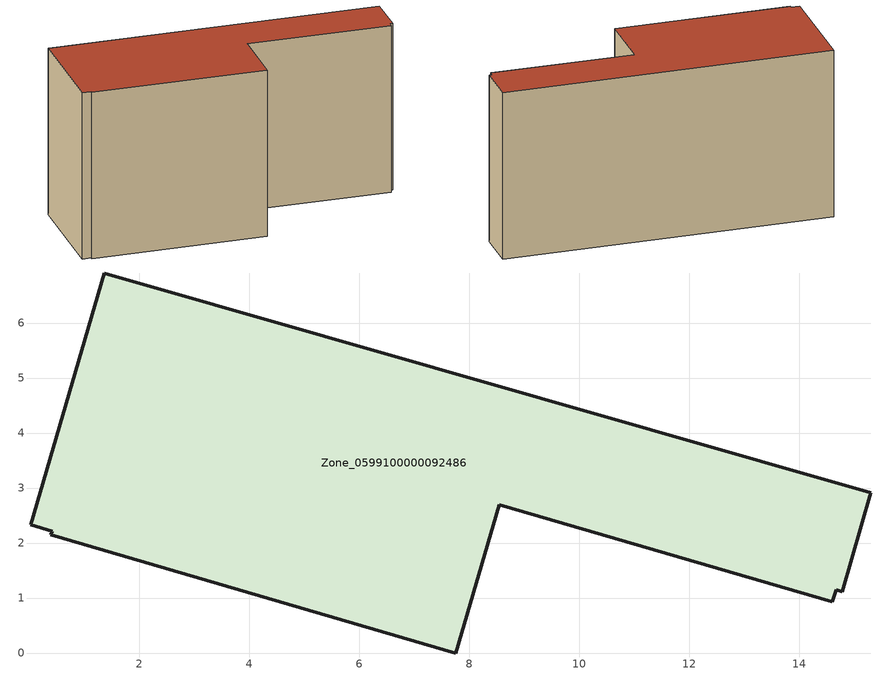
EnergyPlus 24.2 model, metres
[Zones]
Zone_0599100000092486
 floor ground (C_G): 14.67,1.15 14.6,0.94 8.54,2.7 7.75,0 0.39,2.15 0.41,2.21 0.02,2.33 1.36,6.91 15.3,2.91 14.78,1.12 z1.34
 wall outside (C_F): 15.3,2.91 1.36,6.91 0.02,2.33 0.41,2.21 0.39,2.15 7.75,0 8.54,2.7 14.6,0.94 14.67,1.15 14.78,1.12 15.3,2.91 z1.34:8.94
 roof outside (C_R): 14.6,0.94 14.67,1.15 14.78,1.12 15.3,2.91 1.36,6.91 0.02,2.33 0.41,2.21 0.39,2.15 7.75,0 8.54,2.7 z8.94
[BUILDING]
Pand.0599100000092486: North Axis=0; Terrain=City; Loads Convergence Tolerance Value=0.04; Temperature Convergence Tolerance Value=0.4; Solar Distribution=FullExterior; Maximum Number of Warmup Days=25; Minimum Number of Warmup Days=1
[Site:Location]
Rotterdam.The.Hague.AP_ZH_NLD Design_Conditions: Latitude=51.96; Longitude=4.45; Time Zone=1; Elevation=-4.5
[SITE:GROUNDTEMPERATURE:BUILDINGSURFACE]
18, 18, 18, 18, 18, 18, 18, 18, 18, 18, 18, 18
[MATERIAL] Thermal Absorptance=0.9; Solar Absorptance=0.7; Visible Absorptance=0.7
Name | Roughness | Thickness | Conductivity | Density | Specific Heat
G.TC.1946 | MediumSmooth | 0.15 | 1 | 540 | 1210
F.TC.1946 | Rough | 0.3 | 0.857143 | 1920 | 840
R.TC.1946 | MediumRough | 0.2 | 0.909091 | 1500 | 1000
[CONSTRUCTION]
C_G: G.TC.1946
C_F: F.TC.1946
C_R: R.TC.1946
[ZONE]
Zone_0599100000092486: Type=1; Multiplier=1; Ceiling Height=Autocalculate; Volume=Autocalculate; Floor Area=autocalculate; Part of Total Floor Area=Yes
[ZONEINFILTRATION:DESIGNFLOWRATE]
Infil_Zone_0599100000092486: Zone or ZoneList or Space or SpaceList=Zone_0599100000092486; Schedule=AlwaysOn; Design Flow Rate Calculation Method=Flow/Area; Flow Rate per Floor Area=0.003; Constant Term Coefficient=1; Temperature Term Coefficient=0; Velocity Term Coefficient=0; Velocity Squared Term Coefficient=0
[HVACTEMPLATE:ZONE:IDEALLOADSAIRSYSTEM]
Zone_0599100000092486: Maximum Heating Supply Air Temperature=50; Minimum Cooling Supply Air Temperature=13; Maximum Heating Supply Air Humidity Ratio=0.0156; Minimum Cooling Supply Air Humidity Ratio=0.0077; Heating Limit=NoLimit; Cooling Limit=NoLimit; Dehumidification Control Type=ConstantSensibleHeatRatio; Cooling Sensible Heat Ratio=0.7; Dehumidification Setpoint=60; Humidification Control Type=None; Humidification Setpoint=30; Outdoor Air Method=None; Outdoor Air Flow Rate per Person=0.00944; Outdoor Air Flow Rate per Zone Floor Area=0; Outdoor Air Flow Rate per Zone=0; Demand Controlled Ventilation Type=None; Outdoor Air Economizer Type=NoEconomizer; Heat Recovery Type=None; Sensible Heat Recovery Effectiveness=0.7; Latent Heat Recovery Effectiveness=0.65
[ZONECONTROL:THERMOSTAT]
ThermostatControl_Zone_0599100000092486: Zone or ZoneList=Zone_0599100000092486; Control Type Schedule=DualSetpointControlType; Control 1=Thermostat_Zone_0599100000092486; Temperature Difference Between Cutout And Setpoint=0
[THERMOSTATSETPOINT:DUALSETPOINT]
Thermostat_Zone_0599100000092486: Heating Setpoint Temperature Schedule=HeatingSetpoint_Zone_0599100000092486; Cooling Setpoint Temperature Schedule=CoolingSetpoint_Zone_0599100000092486
[SCHEDULE:COMPACT]
HeatingSetpoint_Zone_0599100000092486: Through: 12/31, For: AllDays, Until: 24:00, 21
CoolingSetpoint_Zone_0599100000092486: Through: 12/31, For: AllDays, Until: 24:00, 24
DualSetpointControlType: Through: 12/31, For: AllDays, Until: 24:00, 4
AlwaysOn: Through: 12/31, For: AllDays, Until: 24:00, 1
